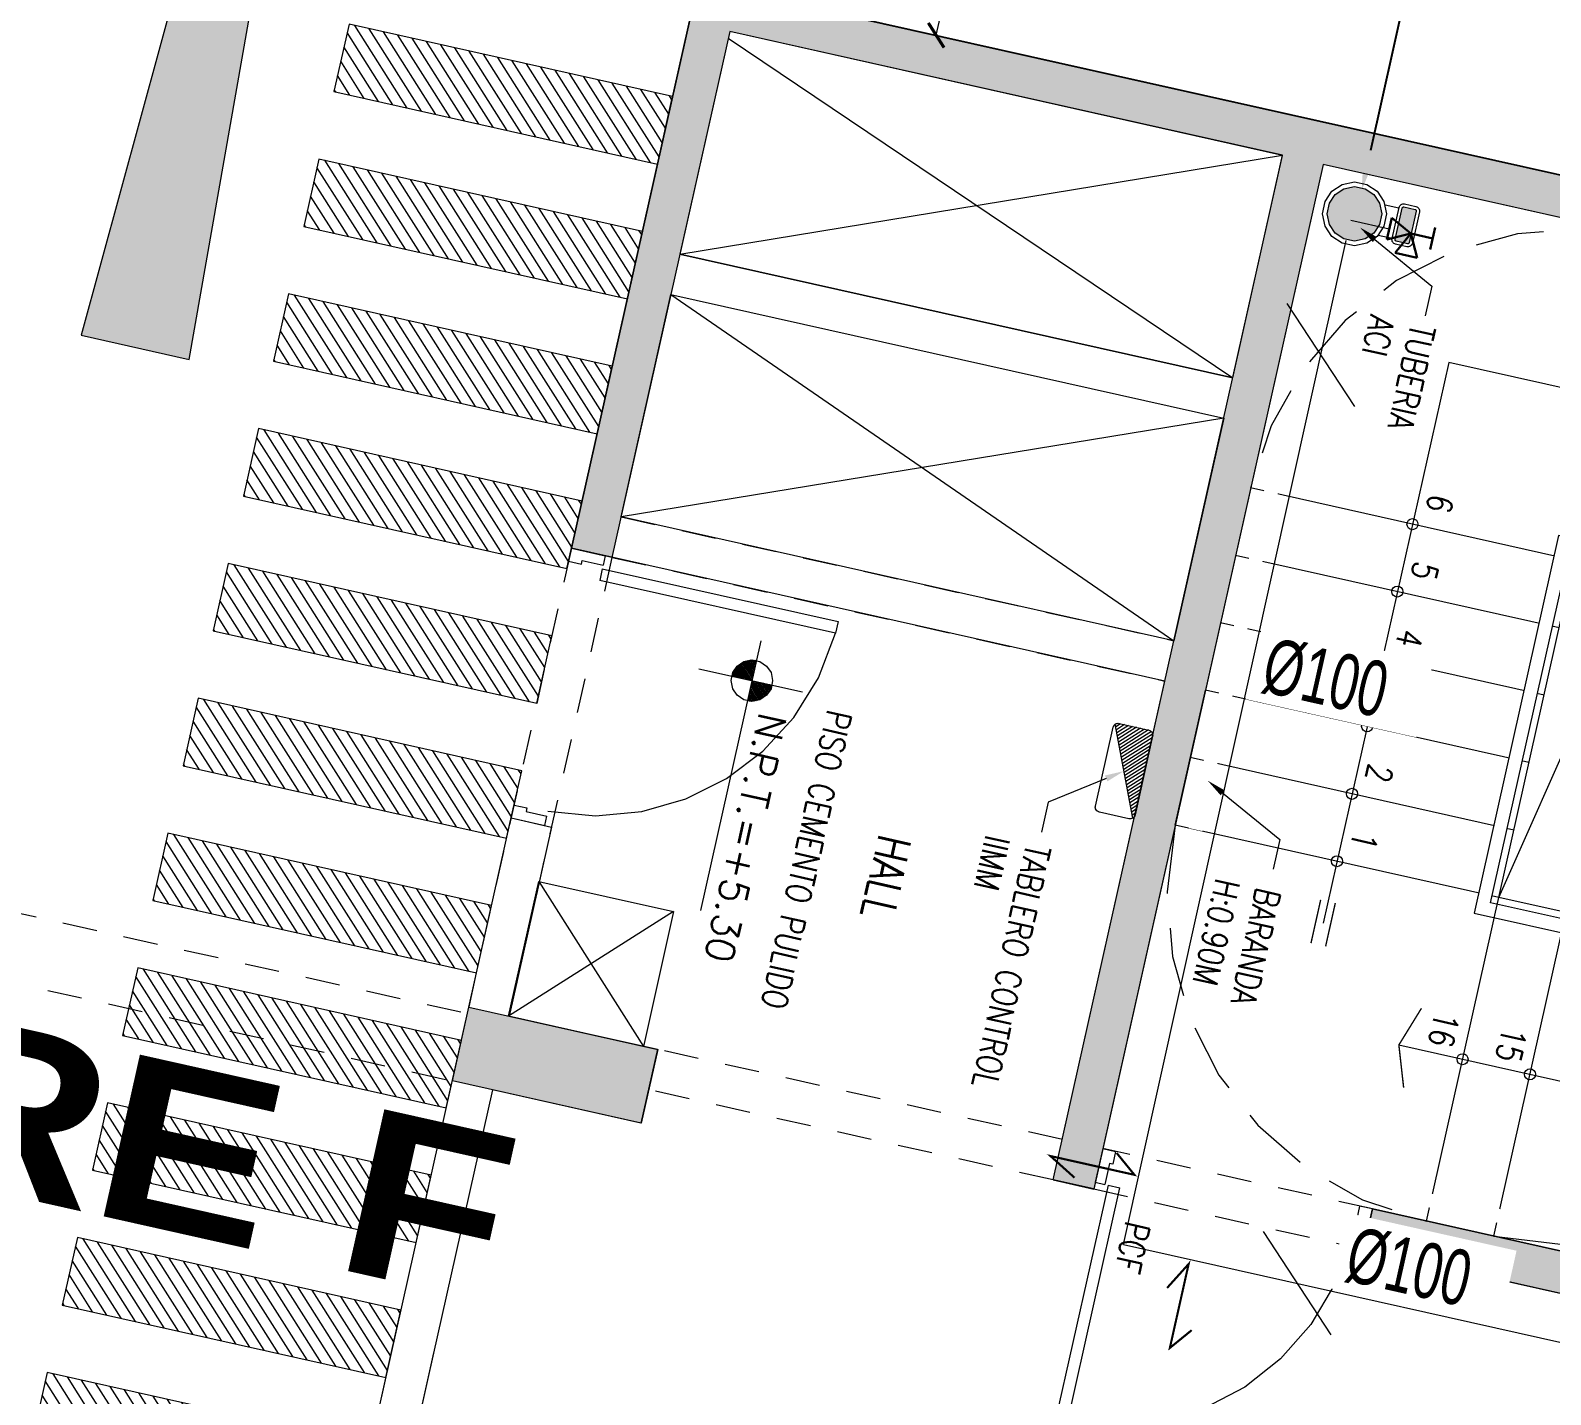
# Model space of a CAD drawing. Header units: millimetres. Extents: x 2471 to 2909, y 1327 to 1568.
# Drawn here: x 2606.59 to 2612.09, y 1466.52 to 1471.45 of the extents above; entities that cross this region are included whole.
import ezdxf
from ezdxf import colors
from ezdxf.entities.mleader import LeaderData, LeaderLine
from ezdxf.enums import TextEntityAlignment as Align
from ezdxf.math import Vec2, Vec3
from ezdxf.xclip import XClip

# ---------------------------------------------------------------- set-up
doc = ezdxf.new("R2010")
doc.units = ezdxf.units.MM
doc.header["$XCLIPFRAME"] = 2
doc.set_wipeout_variables(frame=1)
for name, pattern in [('ACAD_ISO07W100', [3, 0, -3]), ('HIDDEN', [0.375, 0.25, -0.125]), ('HIDDEN2', [0.1875, 0.125, -0.0625]), ('PHANTOM', [2.5, 1.25, -0.25, 0.25, -0.25, 0.25, -0.25])]:
    doc.linetypes.add(name, pattern=pattern)
doc.layers.get('0').update_dxf_attribs({"color": 251, "lineweight": 9})
doc.layers.get('DEFPOINTS').update_dxf_attribs({"color": 251, "lineweight": 9})
for name, color, linetype, lineweight in [('000 SOS 911 - ACCESORIOS ACI', 3, 'Continuous', 9), ('000 SOS 911 ACCESORIOS', 3, 'Continuous', 9), ('000 SOS 911 SOPORTES ACI', 3, 'Continuous', 25), ('000 SOS 911 TEXTOS ACI', 7, 'Continuous', 9), ('000 SOS 911 TUBERIA ACI', 3, 'Continuous', 9), ('A-BARANDAS', 251, 'Continuous', 13), ('A-COTAS INT', 251, 'Continuous', 13), ('A-EJES', 251, 'PHANTOM', 13), ('A-EST PLACAS', 251, 'Continuous', 13), ('A-ESTRUCTURA-HATCH', 251, 'Continuous', 13), ('A-ESTRUCTURA-VIGAS', 251, 'HIDDEN2', 13), ('A-LINEAS', 251, 'Continuous', 13), ('A-MOBILIARIO', 251, 'Continuous', 13), ('A-MURO BAJO', 251, 'Continuous', 13), ('A-MUROS', 251, 'Continuous', 13), ('A-NIVELES-NPT', 251, 'Continuous', 13), ('A-PROYECCIONES', 251, 'HIDDEN', 13), ('A-PUERTAS', 251, 'Continuous', 13), ('A-TEXTO-ACABADO PISO', 251, 'Continuous', 13), ('A_30_DispositivosElect', 251, 'Continuous', 13), ('A_30_TableroElect', 251, 'Continuous', 13), ('A_50_TextoAmbiente', 251, 'Continuous', 13), ('A_50_TextoIndicaciones', 251, 'Continuous', 13), ('A_50_TextoSubtitulos', 251, 'Continuous', 13), ('CIRCULACION PEATONAL', 251, 'Continuous', 13), ('Cotas', 251, 'Continuous', 13)]:
    doc.layers.add(name, color=color, linetype=linetype, lineweight=lineweight)
doc.styles.add('PIPE', font='ARIALN.TTF', dxfattribs={"width": 0.8})
doc.styles.add('R140-200', font='ariblk.ttf', dxfattribs={"height": 0.5})
doc.styles.add('R80', font='romans.shx', dxfattribs={"width": 0.8, "oblique": 15, "height": 0.1})
doc.styles.add('ROMANS', font='romans.shx', dxfattribs={"width": 0.8})
doc.styles.add('TXT_COTAS', font='romans.shx', dxfattribs={"width": 0.8})
doc.dimstyles.new('COTA-75-I', dxfattribs={"dimtxt": 0.11, "dimasz": 0.075, "dimexe": 0.05, "dimexo": 0.15, "dimgap": 0.03, "dimtad": 1, "dimzin": 4, "dimdsep": 46, "dimtxsty": 'ROMANS', "dimblk": 'ARCHTICK', "dimcen": 0.09, "dimclrd": 7, "dimclre": 7, "dimclrt": 2, "dimadec": 0, "dimazin": 0, "dimtfac": 1.2, "dimtix": 1, "dimtmove": 2, "dimatfit": 3, "dimfxl": 0.05, "dimtolj": 1, "dimtzin": 4, "dimarcsym": 0})

# ---------------------------------------------------------------- blocks, each defined once
blk = doc.blocks.new('015')
at = {"layer": '000 SOS 911 - ACCESORIOS ACI', "lineweight": 30}
for p, q in [((1808.4204, 1494.5253), (1808.5248, 1494.5253)), ((1808.3683, 1494.4732), (1808.4726, 1494.421)), ((1808.3683, 1494.4732), (1808.3683, 1494.3688)), ((1808.3683, 1494.3688), (1808.4726, 1494.421)), ((1808.4204, 1494.3167), (1808.4726, 1494.421)), ((1808.5248, 1494.3167), (1808.4726, 1494.421)), ((1808.4204, 1494.3167), (1808.5248, 1494.3167))]:
    blk.add_line(p, q, dxfattribs=at)
blk.add_lwpolyline([(1808.4726, 1494.5253), (1808.4726, 1494.421)], dxfattribs=at)
blk = doc.blocks.new('Soporte Longitudinal')
at = {"layer": '000 SOS 911 SOPORTES ACI', "const_width": 0.02}
blk.add_lwpolyline([(-0.14, -0.149), (-0.405, 0), (0.405, 0), (0.197, 0.164)], dxfattribs=at)
blk = doc.blocks.new('A$C64a6e5d1')
at = {"layer": 'A-EJES', "ltscale": 0.5}
blk.add_line((56.7096, 84.3746, 0), (16.4068, 93.396, 0), dxfattribs=at)
blk = doc.blocks.new('EST P2')
at = {"layer": 'A-ESTRUCTURA-HATCH'}
h = blk.add_hatch(dxfattribs=at)
h.set_pattern_fill('ANSI31', color=256, scale=0.02)
h.set_pattern_definition([(45, (-226392.07709, -8188163.05961), (-0.04490128060535, 0.04490128060535), [])])
h.paths.add_polyline_path([(-3.61, 5.05), (-3.61, 4.85), (-44.785, 4.85), (-44.785, -0.15), (-46.99, -0.15), (-46.99, -11.15), (-3.61, -11.1501), (-3.61, -11.4001), (-47.24, -11.4), (-47.24, 0.15), (-45.035, 0.15), (-45.035, 5.0497)])
h.paths.add_polyline_path([(5.8757, 4.85), (5.8757, 5.05), (35.53, 5.05), (35.53, 4.85)])
h.paths.add_polyline_path([(35.58, -11.1501), (71.88, -11.1501), (71.88, -11.4001), (35.58, -11.4)])
h.paths.add_polyline_path([(-3.56, -11.15), (35.53, -11.15), (35.53, -11.4001), (-3.56, -11.4001)])
edge = h.paths.add_edge_path()
edge.add_arc((63.3007, -0.15), 9.7, 360, 540)
edge.add_line((53.6007, -0.15), (53.8007, -0.15))
edge.add_arc((63.3007, -0.15), 9.5, 0, 180, ccw=False)
edge.add_line((72.8007, -0.15), (73.0007, -0.15))
h.paths.add_polyline_path([(47.915, 5.05), (35.58, 5.05), (35.58, 4.85), (47.915, 4.85)])
edge = h.paths.add_edge_path()
edge.add_arc((63.3007, -0.15), 3.3, 0.0011, 49.9945)
edge.add_line((65.4221, 2.3777), (65.4222, -0.15))
edge.add_line((65.4222, -0.15), (65.2722, -0.15))
edge.add_line((65.2722, -0.15), (65.2721, 2.4964))
edge.add_arc((63.3007, -0.15), 3.3, 53.3155, 179.9999)
edge.add_line((60.0007, -0.15), (59.8007, -0.15))
edge.add_arc((63.3007, -0.15), 3.5, 0.001, 179.9999, ccw=False)
edge.add_line((66.8007, -0.1499), (66.6007, -0.1499))
edge.add_line((66.6007, -0.1499), (66.6007, -0.1499))
h.paths.add_polyline_path([(51.865, 4.85), (53.3757, 4.85), (53.3757, 5.05), (51.865, 5.05)])
h = blk.add_hatch(color=256, dxfattribs=at)
h.dxf.hatch_style = 1
h.paths.add_polyline_path([(1.925, -0.1506), (-0.175, -0.1506), (-0.175, 4.85), (-3.56, 4.85), (-3.56, 5.05), (3.7748, 5.05), (3.7748, 3.1999), (3.6248, 3.1999), (3.6248, 4.85), (-0.0249, 4.85), (-0.0249, 2.2), (3.7748, 2.2), (3.7748, 2.0501), (-0.0249, 2.05), (-0.0249, 0), (1.925, -0.0004)])
h.paths.add_polyline_path([(51.865, 5.05), (47.915, 5.05), (47.915, -0.15), (50.25, -0.15), (50.25, 0), (48.065, 0), (48.065, 2.05), (50.015, 2.05), (50.015, 2.2), (48.065, 2.2), (48.065, 4.85), (51.715, 4.85), (51.715, 1.9), (51.865, 1.9)])
h.paths.add_polyline_path([(71.63, -6.15), (71.88, -6.15), (71.88, -6.85), (71.63, -6.85)])
h.paths.add_polyline_path([(64.42, -6.15), (64.67, -6.15), (64.67, -6.85), (64.42, -6.85)])
h.paths.add_polyline_path([(57.21, -6.15), (57.46, -6.15), (57.46, -6.85), (57.21, -6.85)])
h.paths.add_polyline_path([(50, -6.15), (50.25, -6.15), (50.25, -6.85), (50, -6.85)])
h.paths.add_polyline_path([(42.79, -6.15), (43.04, -6.15), (43.04, -6.85), (42.79, -6.85)])
h.paths.add_polyline_path([(42.79, 0.55), (43.04, 0.55), (43.04, -0.15), (42.79, -0.15)])
h.paths.add_polyline_path([(35.58, -6.15), (35.83, -6.15), (35.83, -6.85), (35.58, -6.85)])
h.paths.add_polyline_path([(35.58, 0.55), (35.83, 0.55), (35.83, -0.15), (35.58, -0.15)])
h.paths.add_polyline_path([(35.28, -6.15), (35.53, -6.15), (35.53, -6.85), (35.28, -6.85)])
h.paths.add_polyline_path([(35.28, 0.55), (35.53, 0.55), (35.53, -0.15), (35.28, -0.15)])
h.paths.add_polyline_path([(30.28, -6.15), (30.53, -6.15), (30.53, -6.85), (30.28, -6.85)])
h.paths.add_polyline_path([(30.28, 0.55), (30.53, 0.55), (30.53, -0.15), (30.28, -0.15)])
h.paths.add_polyline_path([(23.07, -6.15), (23.32, -6.15), (23.32, -6.85), (23.07, -6.85)])
h.paths.add_polyline_path([(23.07, 0.55), (23.32, 0.55), (23.32, -0.15), (23.07, -0.15)])
h.paths.add_polyline_path([(18.07, -6.15), (18.32, -6.15), (18.32, -6.85), (18.07, -6.85)])
h.paths.add_polyline_path([(18.07, 0.55), (18.32, 0.55), (18.32, -0.15), (18.07, -0.15)])
h.paths.add_polyline_path([(10.86, -6.15), (11.11, -6.15), (11.11, -6.85), (10.86, -6.85)])
h.paths.add_polyline_path([(10.86, 0.55), (11.11, 0.55), (11.11, -0.15), (10.86, -0.15)])
h.paths.add_polyline_path([(3.65, -6.15), (3.9, -6.15), (3.9, -6.85), (3.65, -6.85)])
h.paths.add_polyline_path([(3.6264, 0.55), (3.9, 0.55), (3.9, -0.15), (3.6264, -0.15)])
h.paths.add_polyline_path([(-3.56, -6.15), (-3.31, -6.15), (-3.31, -6.85), (-3.56, -6.85)])
h.paths.add_polyline_path([(-3.56, 0.55), (-3.31, 0.55), (-3.31, -0.15), (-3.56, -0.15)])
h.paths.add_polyline_path([(-3.86, -6.15), (-3.61, -6.15), (-3.61, -6.85), (-3.86, -6.85)])
h.paths.add_polyline_path([(-3.86, 0.55), (-3.61, 0.55), (-3.61, -0.15), (-3.86, -0.15)])
h.paths.add_polyline_path([(-11.07, -6.15), (-10.82, -6.15), (-10.82, -6.85), (-11.07, -6.85)])
h.paths.add_polyline_path([(-11.07, 0.55), (-10.82, 0.55), (-10.82, -0.15), (-11.07, -0.15)])
h.paths.add_polyline_path([(-18.28, -6.15), (-18.03, -6.15), (-18.03, -6.85), (-18.28, -6.85)])
h.paths.add_polyline_path([(-18.28, 0.55), (-18.03, 0.55), (-18.03, -0.15), (-18.28, -0.15)])
h.paths.add_polyline_path([(-25.49, -6.15), (-25.24, -6.15), (-25.24, -6.85), (-25.49, -6.85)])
h.paths.add_polyline_path([(-25.49, 0.55), (-25.24, 0.55), (-25.24, -0.15), (-25.49, -0.15)])
h.paths.add_polyline_path([(-32.7, -6.15), (-32.45, -6.15), (-32.45, -6.85), (-32.7, -6.85)])
h.paths.add_polyline_path([(-32.7, 0.55), (-32.45, 0.55), (-32.45, -0.15), (-32.7, -0.15)])
h.paths.add_polyline_path([(-39.91, -6.15), (-39.66, -6.15), (-39.66, -6.85), (-39.91, -6.85)])
h.paths.add_polyline_path([(-39.91, 0.55), (-39.66, 0.55), (-39.66, -0.15), (-39.91, -0.15)])
at = {"layer": 'A-EST PLACAS'}
for points in [[(1.925, -0.1506), (-0.175, -0.1506), (-0.175, 4.85), (-3.56, 4.85), (-3.56, 5.05), (3.7748, 5.05), (3.7748, 3.1999), (3.6248, 3.1999), (3.6248, 4.85), (-0.0249, 4.85), (-0.0249, 2.2), (3.7748, 2.2), (3.7748, 2.0501), (-0.0249, 2.05), (-0.0249, 0), (1.925, -0.0004)], [(3.6264, 0.55), (3.9, 0.55), (3.9, -0.15), (3.6264, -0.15)]]:
    blk.add_lwpolyline(points, close=True, dxfattribs=at)
at = {"layer": 'A-ESTRUCTURA-VIGAS'}
for points in [[(3.6248, 3.1999), (3.6248, 2.2)], [(3.7748, 2.2), (3.7748, 3.1999)], [(1.775, 0), (1.7751, 2.0499)], [(1.925, 0), (1.9251, 2.0499)], [(3.6248, 2.0501), (3.6264, 0.55)], [(3.7748, 2.0501), (3.7764, 0.55)], [(1.9251, -0.0006), (3.6515, -0.001)], [(1.925, -0.1506), (3.6514, -0.151)], [(3.65, -6.15), (3.65, -0.15)], [(3.9, -6.15), (3.9, -0.15)]]:
    blk.add_lwpolyline(points, dxfattribs=at)
blk = doc.blocks.new('A$C5E423DB2')
at = {"layer": 'A-PUERTAS'}
for p, q in [((0.0381, 0.1), (0.0381, 0.8)), ((0.0381, 0.8), (0.0731, 0.8)), ((0.0731, 0.8), (0.0731, 0.1)), ((0.0381, 0.1), (0.0731, 0.1))]:
    blk.add_line(p, q, dxfattribs=at)
at = {"layer": 'A-PUERTAS', "linetype": 'Continuous'}
for p, q in [((0, 0), (0, 0.1)), ((0, 0.1), (0.0281, 0.1)), ((0.0281, 0.0381), (0.0281, 0.1)), ((0.8, 0.1), (0.7719, 0.1)), ((0.7719, 0.0381), (0.7719, 0.1)), ((0.8, 0), (0.8, 0.1)), ((0, 0), (0.0381, 0)), ((0.0381, 0.0381), (0.0281, 0.0381)), ((0.0381, 0), (0.0381, 0.0381)), ((0.7619, 0), (0.7619, 0.0381)), ((0.7619, 0.0381), (0.7719, 0.0381)), ((0.8, 0), (0.7619, 0))]:
    blk.add_line(p, q, dxfattribs=at)
at = {"layer": 'A-PUERTAS', "color": 7, "linetype": 'Continuous'}
blk.add_arc((0.0366, 0.0793), 0.7216, 1.6403, 87.0968, dxfattribs=at)
blk = doc.blocks.new('*U264')
at = {"layer": 'CIRCULACION PEATONAL'}
h = blk.add_hatch(dxfattribs=at)
h.set_pattern_fill('ANSI31', color=256, scale=0.3)
h.set_pattern_definition([(45, (55.750368, 0), (-0.0265165, 0.0265165), [])])
h.paths.add_polyline_path([(56.0474, 0.2275), (55.7974, 0.2275), (55.7974, -0.9725), (56.0474, -0.9725)])
h = blk.add_hatch(dxfattribs=at)
h.set_pattern_fill('ANSI31', color=256, scale=0.3)
h.set_pattern_definition([(45, (56.250368, 0), (-0.0265165, 0.0265165), [])])
h.paths.add_polyline_path([(56.5474, 0.2275), (56.2974, 0.2275), (56.2974, -0.9725), (56.5474, -0.9725)])
h = blk.add_hatch(dxfattribs=at)
h.set_pattern_fill('ANSI31', color=256, scale=0.3)
h.set_pattern_definition([(45, (56.750368, 0), (-0.0265165, 0.0265165), [])])
h.paths.add_polyline_path([(57.0474, 0.2275), (56.7974, 0.2275), (56.7974, -0.9725), (57.0474, -0.9725)])
h = blk.add_hatch(dxfattribs=at)
h.set_pattern_fill('ANSI31', color=256, scale=0.3)
h.set_pattern_definition([(45, (57.250368, 0), (-0.0265165, 0.0265165), [])])
h.paths.add_polyline_path([(57.5474, 0.2275), (57.2974, 0.2275), (57.2974, -0.9725), (57.5474, -0.9725)])
h = blk.add_hatch(dxfattribs=at)
h.set_pattern_fill('ANSI31', color=256, scale=0.3)
h.set_pattern_definition([(45, (57.750368, 0), (-0.0265165, 0.0265165), [])])
h.paths.add_polyline_path([(58.0474, 0.2275), (57.7974, 0.2275), (57.7974, -0.9725), (58.0474, -0.9725)])
h = blk.add_hatch(dxfattribs=at)
h.set_pattern_fill('ANSI31', color=256, scale=0.3)
h.set_pattern_definition([(45, (58.250368, 0), (-0.0265165, 0.0265165), [])])
h.paths.add_polyline_path([(58.5474, 0.2275), (58.2974, 0.2275), (58.2974, -0.9725), (58.5474, -0.9725)])
h = blk.add_hatch(dxfattribs=at)
h.set_pattern_fill('ANSI31', color=256, scale=0.3)
h.set_pattern_definition([(45, (58.750368, 0), (-0.0265165, 0.0265165), [])])
h.paths.add_polyline_path([(59.0474, 0.2275), (58.7974, 0.2275), (58.7974, -0.9725), (59.0474, -0.9725)])
h = blk.add_hatch(dxfattribs=at)
h.set_pattern_fill('ANSI31', color=256, scale=0.3)
h.set_pattern_definition([(45, (59.250368, 0), (-0.0265165, 0.0265165), [])])
h.paths.add_polyline_path([(59.5474, 0.2275), (59.2974, 0.2275), (59.2974, -0.9725), (59.5474, -0.9725)])
h = blk.add_hatch(dxfattribs=at)
h.set_pattern_fill('ANSI31', color=256, scale=0.3)
h.set_pattern_definition([(45, (59.750368, 0), (-0.0265165, 0.0265165), [])])
h.paths.add_polyline_path([(60.0474, 0.2275), (59.7974, 0.2275), (59.7974, -0.9725), (60.0474, -0.9725)])
h = blk.add_hatch(dxfattribs=at)
h.set_pattern_fill('ANSI31', color=256, scale=0.3)
h.set_pattern_definition([(45, (60.250368, 0), (-0.0265165, 0.0265165), [])])
h.paths.add_polyline_path([(60.5474, 0.2275), (60.2974, 0.2275), (60.2974, -0.9725), (60.5474, -0.9725)])
h = blk.add_hatch(dxfattribs=at)
h.set_pattern_fill('ANSI31', color=256, scale=0.3)
h.set_pattern_definition([(45, (60.750368, 0), (-0.0265165, 0.0265165), [])])
h.paths.add_polyline_path([(61.0474, 0.2275), (60.7974, 0.2275), (60.7974, -0.9725), (61.0474, -0.9725)])
for points in [[(55.7974, -0.9725), (56.0474, -0.9725), (56.0474, 0.2275), (55.7974, 0.2275)], [(56.2974, -0.9725), (56.5474, -0.9725), (56.5474, 0.2275), (56.2974, 0.2275)], [(56.7974, -0.9725), (57.0474, -0.9725), (57.0474, 0.2275), (56.7974, 0.2275)], [(57.2974, -0.9725), (57.5474, -0.9725), (57.5474, 0.2275), (57.2974, 0.2275)], [(57.7974, -0.9725), (58.0474, -0.9725), (58.0474, 0.2275), (57.7974, 0.2275)], [(58.2974, -0.9725), (58.5474, -0.9725), (58.5474, 0.2275), (58.2974, 0.2275)], [(58.7974, -0.9725), (59.0474, -0.9725), (59.0474, 0.2275), (58.7974, 0.2275)], [(59.2974, -0.9725), (59.5474, -0.9725), (59.5474, 0.2275), (59.2974, 0.2275)], [(59.7974, -0.9725), (60.0474, -0.9725), (60.0474, 0.2275), (59.7974, 0.2275)], [(60.2974, -0.9725), (60.5474, -0.9725), (60.5474, 0.2275), (60.2974, 0.2275)], [(60.7974, -0.9725), (61.0474, -0.9725), (61.0474, 0.2275), (60.7974, 0.2275)]]:
    blk.add_lwpolyline(points, close=True, dxfattribs=at)
blk = doc.blocks.new('*U309')
at = {"ltscale": 0.5}
blk.add_lwpolyline([(0, 0), (3.385, 0), (3.385, 5), (0, 5)], close=True, dxfattribs=at)
blk = doc.blocks.new('*U832')
at = {"true_color": 0xfa0000}
for points in [[(587.1393, -118.8736, 1), (587.1393, -119.1537, 1)], [(587.057, -119.2462, 0.414214), (587.049, -119.2542), (587.049, -119.313, 0.414214), (587.057, -119.321), (587.2215, -119.321, 0.414214), (587.2295, -119.313), (587.2295, -119.2542, 0.414214), (587.2215, -119.2462)]]:
    blk.add_hatch(color=1, dxfattribs=at).paths.add_polyline_path(points)
for p, q in [((587.0593, -119.1569), (587.0593, -119.2302)), ((587.2193, -119.1569), (587.2193, -119.2302))]:
    blk.add_line(p, q)
for points in [[(587.2455, -119.2542), (587.2455, -119.313, -0.414214), (587.2215, -119.337), (587.057, -119.337, -0.414214), (587.033, -119.313), (587.033, -119.2542, -0.414214), (587.057, -119.2302), (587.2215, -119.2302, -0.414214)], [(587.2295, -119.2542), (587.2295, -119.313, -0.414214), (587.2215, -119.321), (587.057, -119.321, -0.414214), (587.049, -119.313), (587.049, -119.2542, -0.414214), (587.057, -119.2462), (587.2215, -119.2462, -0.414214)]]:
    blk.add_lwpolyline(points, format="xyb", close=True)
for radius in [0.1641, 0.1401]:
    blk.add_circle((587.1393, -119.0136), radius)
blk = doc.blocks.new('ESC.1')
at = {"layer": 'A-LINEAS'}
blk.add_line((0.6, 0.725, 0), (-1.4795, 0.725, 0), dxfattribs=at)
at = {"layer": 'A-LINEAS', "linetype": 'Continuous'}
for p, q in [((-1.25, 0.125), (0, -0.125)), ((-1.25, -0.125), (0, 0.125))]:
    blk.add_line(p, q, dxfattribs=at)
at = {"layer": 'A-LINEAS', "color": 4, "const_width": 0.005}
for points in [[(-1.3992, 0.7521), (-1.5599, 0.7521)], [(-1.3992, 0.6979), (-1.5599, 0.6979)], [(-1.7026, 0.3105), (-1.85, 0.3613), (-1.9974, 0.3105)], [(-0.2605, -0.5776), (-0.3113, -0.725), (-0.2605, -0.8724)]]:
    blk.add_lwpolyline(points, dxfattribs=at)
at = {"layer": 'A-LINEAS'}
blk.add_lwpolyline([(-0.3113, -0.725), (0.6, -0.725), (0.6, 0.725)], dxfattribs=at)
at = {"layer": 'A-LINEAS', "linetype": 'Continuous'}
blk.add_lwpolyline([(-1.85, 0.3613), (-1.85, -0.725), (-0.5722, -0.725)], dxfattribs=at)
for centre in [(-1.25, 0.725), (-1, 0.725), (-0.75, 0.725), (-0.5, 0.725), (-0.25, 0.725), (0, 0.725), (-1.85, 0.1251), (0.6, 0.125), (-1.85, -0.1249), (0.6, -0.125), (-1.25, -0.725), (-1, -0.725), (-0.75, -0.725), (0, -0.725)]:
    blk.add_circle(centre, 0.02, dxfattribs=at)
at = {"layer": 'A-MURO BAJO'}
for p, q in [((-1.25, 0.125), (-1.25, 1.325)), ((-1.25, 1.325), (-0.75, 1.325)), ((-1, 0.125), (-1, 1.325)), ((-0.75, 0.125), (-0.75, 1.325)), ((-0.5, 0.125), (-0.5, 1.325)), ((-0.25, 0.125), (-0.25, 1.325)), ((0, 0.125), (0, 1.325)), ((-1.25, 0.125), (0, 0.125)), ((-1.25, -0.125), (-1.25, 0.125)), ((-0.25, 0.125), (1.2, 0.125)), ((0, -0.125), (0, 0.125)), ((-2.45, -0.125), (-1.25, -0.125)), ((-1.25, -0.125), (0, -0.125)), ((-1.25, -1.325), (-1.25, -0.125)), ((-1, -1.325), (-1, -0.125)), ((-0.75, -1.325), (-0.75, -0.125)), ((-0.5, -1.325), (-0.5, -0.125)), ((-0.25, -1.325), (-0.25, -0.125)), ((0, -0.125), (1.2, -0.125)), ((0, -1.325), (0, -0.125))]:
    blk.add_line(p, q, dxfattribs=at)
blk.add_wipeout([(-1.275, -0.15), (-1.325, -0.2), (0.075, -0.2), (0.075, 0.2), (-1.325, 0.2), (-1.325, -0.2), (-1.275, -0.15), (-1.275, 0.15), (0.025, 0.15), (0.025, -0.15)]).translate(0, 0, 0).dxf.layer = 'A-BARANDAS'
at = {"layer": 'A-BARANDAS', "elevation": 0}
for points in [[(-1.325, 0.2), (-1.325, -0.2), (0.075, -0.2), (0.075, 0.2)], [(0.025, -0.15), (-1.275, -0.15), (-1.275, 0.15), (0.025, 0.15)]]:
    blk.add_lwpolyline(points, close=True, dxfattribs=at)
at = {"layer": 'A-LINEAS', "linetype": 'Continuous'}
for points in [[(-0.75, -0.125), (-0.5192, -0.6788), (-0.6384, -0.7827), (-0.3615, -0.6673), (-0.4808, -0.7712), (-0.25, -1.325)], [(-0.7, -0.125), (-0.4692, -0.6788), (-0.5884, -0.7827), (-0.3115, -0.6673), (-0.4308, -0.7712), (-0.2, -1.325)]]:
    blk.add_lwpolyline(points, dxfattribs=at)
at = {"layer": 'A-MURO BAJO'}
blk.add_line((-2.45, 0.125), (-1.25, 0.125), dxfattribs=at)
blk.add_wipeout([(-2.4, 0.2), (-2.35, 0.2), (-2.35, -1.225), (1.1, -1.225), (1.1, 0.7221), (0.5971, 1.225), (-1.25, 1.225), (-1.25, 1.275), (0.6178, 1.275), (1.15, 0.7428), (1.15, -1.275), (-2.4, -1.275)]).translate(0, 0, 0).dxf.layer = 'A-BARANDAS'
at = {"layer": 'A-PROYECCIONES'}
for centre, start, end in [((-1.25, 0.125), 90, 180), ((0, 0.125), 0, 90), ((-1.25, -0.125), 180, 270), ((0, -0.125), 270, 0)]:
    blk.add_arc(centre, 1.2, start, end, dxfattribs=at)
at = {"xscale": 0.7035271998764585, "yscale": 0.7035271998764585, "zscale": 0.7035271998764585, "rotation": 1.373106675304309e-06}
blk.add_blockref('*U832', (-412.0184, 84.9043), dxfattribs=at)
blk = doc.blocks.new('PO_GUARDIA CIVIL ESQ FAISANES_PLANTAS_Sotanos_REVA_2022.01.24 - copia$0$XREF_SOTANOS - ETAPA 1-2020.06.26$0$frr')
at = {"transparency": 33554687}
blk.add_hatch(color=8, dxfattribs=at).paths.add_polyline_path([(0.0018, -0.0107), (-0.0018, -0.0107), (-0.3, -1.8), (-0.075, -1.8), (-0.2, -4.5), (0.2, -4.5), (0.075, -1.8), (0.3, -1.8)])
at = {"color": 7}
blk.add_lwpolyline([(-0.2, -4.5), (0.2, -4.5), (0.075, -1.8), (0.3, -1.8), (0, 0), (-0.3, -1.8), (-0.075, -1.8)], close=True, dxfattribs=at)
blk = doc.blocks.new('*U856')
at = {"linetype": 'Continuous'}
h = blk.add_hatch(dxfattribs=at)
h.set_pattern_fill('ANSI31', color=256, scale=0.1, style=0)
h.set_pattern_definition([(45, (0, 0), (-0.0088388, 0.0088388), [])])
h.paths.add_polyline_path([(0.1975, 0.0657, 0.414214), (0.1752, 0.088), (-0.1751, 0.0881, 0.198912), (-0.1909, 0.0816), (0.1909, -0.0816, 0.198912), (0.1975, -0.0658)])
blk.add_line((-0.1909, 0.0816), (0.1909, -0.0816), dxfattribs=at)
blk.add_lwpolyline([(-0.1975, 0.0658), (-0.1975, -0.0657, 0.414214), (-0.1752, -0.088), (0.1751, -0.0881, 0.414214), (0.1975, -0.0658), (0.1975, 0.0657, 0.414214), (0.1752, 0.088), (-0.1751, 0.0881, 0.414214)], format="xyb", close=True, dxfattribs=at)
blk = doc.blocks.new('_ArchTick')
at = {"color": 0, "linetype": 'ByBlock', "const_width": 0.15}
blk.add_lwpolyline([(-0.5, -0.5), (0.5, 0.5)], dxfattribs=at)
blk = doc.blocks.new('*D466')
at = {"layer": 'Cotas', "color": 7, "lineweight": -2, "transparency": 16777216}
for p, q in [((23.7758, 14.3317), (23.7758, 14.4135)), ((26.9108, 13.6315), (26.9108, 14.4135)), ((26.9108, 14.3635), (23.7758, 14.3635))]:
    blk.add_line(p, q, dxfattribs=at)
at = {"layer": 'DEFPOINTS', "color": 0, "transparency": 16777216}
for p in [(23.7758, 14.3635), (23.7758, 14.1817), (26.9108, 13.4815)]:
    blk.add_point(p, dxfattribs=at)
at = {"layer": 'Cotas', "color": 7, "lineweight": -2, "transparency": 16777216, "xscale": 0.075, "yscale": 0.075, "zscale": 0.075, "rotation": 180}
blk.add_blockref('_ArchTick', (23.7758, 14.3635), dxfattribs=at)
at = {"layer": 'Cotas', "color": 7, "lineweight": -2, "transparency": 16777216, "xscale": 0.075, "yscale": 0.075, "zscale": 0.075}
blk.add_blockref('_ArchTick', (26.9108, 14.3635), dxfattribs=at)
at = {"layer": 'Cotas', "color": 2, "transparency": 16777216, "insert": (25.3433, 14.4485), "char_height": 0.11, "attachment_point": 5, "style": 'ROMANS'}
blk.add_mtext('\\A1;3.13', dxfattribs=at)
blk = doc.blocks.new('SIM NIVEL PLANTA')
at = {"linetype": 'Continuous'}
h = blk.add_hatch(dxfattribs=at)
h.set_pattern_fill('_USER', color=256, scale=0.099996, angle=45, style=0, pattern_type=0)
h.set_pattern_definition([(45, (35396.10581, 26516.4892), (-0.0707080889, 0.0707080889), [])])
h.paths.add_polyline_path([(-17.03, 0), (-15.53, 0, 0.409209), (-17.03, 1.47)])
h.paths.add_polyline_path([(-18.53, 0, 0.419236), (-17.03, -1.53), (-17.03, 0)])
for p, q in [((-17.03, -3.97), (-17.03, 3.72)), ((0, 0), (-20, 0))]:
    blk.add_line(p, q)
blk.add_circle((-17.03, -0.03), 1.5, dxfattribs=at)
at = {"style": 'R80'}
blk.add_attdef('N.P.T.+0.00', text='', height=2.03, dxfattribs=at).set_placement((-7.77, 2.01), align=Align.MIDDLE_CENTER)
blk = doc.blocks.new('A$C4760cff2')
at = {"layer": 'A_50_TextoSubtitulos', "color": 1, "insert": (-13.8514, 3.3242), "char_height": 0.6, "attachment_point": 4, "rotation": 347.3817, "style": 'R140-200'}
blk.add_mtext_dynamic_manual_height_columns('EST. TORRE F', width=9.728838, gutter_width=0.8021, heights=[0], dxfattribs=at)
blk = doc.blocks.new('CAJA CDA  125')
at = {"layer": 'A_30_DispositivosElect'}
for p, q in [((0.25, 0.5), (-0.25, 0)), ((-0.25, 0.5), (0.25, 0))]:
    blk.add_line(p, q, dxfattribs=at)
blk.add_lwpolyline([(-0.25, 0.5), (0.25, 0.5), (0.25, 0), (-0.25, 0)], close=True, dxfattribs=at)
blk = doc.blocks.new('IE_pozo de luz-27.03.2025')
at = {"layer": 'A_30_TableroElect', "rotation": 347.3832255222029}
blk.add_blockref('CAJA CDA  125', (-59.3913, -38.4075), dxfattribs=at)
blk = doc.blocks.new('TEXTOSSS')
at = {"transparency": 33554483, "rotation": 90}
blk.add_blockref('PO_GUARDIA CIVIL ESQ FAISANES_PLANTAS_Sotanos_REVA_2022.01.24 - copia$0$XREF_SOTANOS - ETAPA 1-2020.06.26$0$frr', (-78.6719, -40.2), dxfattribs=at)
at = {"layer": 'A-NIVELES-NPT'}
ref = blk.add_blockref('SIM NIVEL PLANTA', (-72.6306, -37.7573), dxfattribs=dict(at, xscale=0.05000000000000002, yscale=0.05000000000000002, zscale=0.05000000000000002, rotation=359.9999999999999))
ref.add_attrib('N.P.T.+0.00', 'N.P.T.=+5.30', dxfattribs={"layer": '0', "height": 0.1015, "style": 'R80'}).set_placement((-72.9219, -37.6566), align=Align.MIDDLE_CENTER)
at = {"layer": 'A-TEXTO-ACABADO PISO', "insert": (-72.8927, -37.3799), "char_height": 0.09, "attachment_point": 2, "style": 'ROMANS'}
blk.add_mtext_dynamic_manual_height_columns('PISO CEMENTO PULIDO', width=1.586307, gutter_width=12.5, heights=[0], dxfattribs=at)
at = {"layer": 'A_50_TextoAmbiente', "insert": (-72.8933, -37.1287), "char_height": 0.12, "width": 2.556211, "attachment_point": 5, "style": 'ROMANS'}
blk.add_mtext('HALL ', dxfattribs=at)
at = {"layer": 'A_50_TextoIndicaciones', "style": 'ROMANS', "width": 0.8}
for s, p in [('15', (-72.734, -34.8348)), ('16', (-72.734, -35.0849)), ('6', (-74.6196, -35.5147)), ('5', (-74.3696, -35.5147)), ('4', (-74.1196, -35.5147)), ('3', (-73.8696, -35.5147)), ('2', (-73.6196, -35.5147)), ('1', (-73.3696, -35.5147))]:
    blk.add_text(s, height=0.09, dxfattribs=at).set_placement(p, align=Align.RIGHT)
blk.add_text('PCF', height=0.09, dxfattribs=at).set_placement((-71.8731, -36.0121))
at = {"layer": 'A_50_TextoIndicaciones'}
ml = blk.add_multileader_mtext('Standard', dxfattribs=at)
ml.set_content('\\pxsm1,ql,t16;TUBERIA ACI', color=256, style='TXT_COTAS')
ml.set_leader_properties(color=7)
ml.build(insert=Vec2(0, 0))
ml.multileader.update_dxf_attribs({"dogleg_length": 0.1105, "arrow_head_size": 0.07})
ctx = ml.context
ctx.base_point, ctx.char_height, ctx.arrow_head_size, ctx.landing_gap_size, ctx.plane_origin = Vec3(-75.3023, -35.6692), 0.09, 0.07, 0.05, Vec3(-75.566, -36.1094)
ctx.text_align_type = 2
notes = []
notes.append((ctx, [(0, (1, 1, 0), (-75.4128, -35.6692), (1, 0), 0.1105, [(0, [(-75.5636, -35.9703)], 0, [])])]))
ctx.mtext.insert, ctx.mtext.width, ctx.mtext.defined_height, ctx.mtext.alignment, ctx.mtext.flow_direction = Vec3(-74.8306, -35.6242), 0.4362, 0.4369, 3, 5
ml = blk.add_multileader_mtext('Standard', dxfattribs=at)
ml.set_content('\\pxsm1,ql;BARANDA \\P\\pt16;H:0.90M', color=256, style='TXT_COTAS')
ml.set_leader_properties(color=7)
ml.build(insert=Vec2(0, 0))
ml.multileader.update_dxf_attribs({"dogleg_length": 0.1105, "arrow_head_size": 0.07})
ctx = ml.context
ctx.base_point, ctx.char_height, ctx.arrow_head_size, ctx.landing_gap_size, ctx.plane_origin = Vec3(-73.2282, -35.7695), 0.09, 0.07, 0.05, Vec3(-73.4919, -36.2097)
ctx.text_align_type = 2
notes.append((ctx, [(0, (1, 1, 0), (-73.3387, -35.7695), (1, 0), 0.1105, [(0, [(-73.4894, -36.0706)], 0, [])])]))
ctx.mtext.insert, ctx.mtext.width, ctx.mtext.defined_height, ctx.mtext.alignment, ctx.mtext.flow_direction = Vec3(-72.7187, -35.7245), 0.4362, 0.4369, 3, 5
ml = blk.add_multileader_mtext('Standard', dxfattribs=at)
ml.set_content('TABLERO CONTROL IIMM ', color=256, style='TXT_COTAS')
ml.set_leader_properties(color=7)
ml.build(insert=Vec2(0, 0))
ml.multileader.update_dxf_attribs({"dogleg_length": 0.1105, "arrow_head_size": 0.07})
ctx = ml.context
ctx.base_point, ctx.char_height, ctx.arrow_head_size, ctx.landing_gap_size, ctx.plane_origin = Vec3(-73.1763, -36.6167), 0.09, 0.07, 0.05, Vec3(-73.4756, -36.3752)
notes.append((ctx, [(0, (1, 1, 0), (-73.2868, -36.6167), (1, 0), 0.1105, [(0, [(-73.4569, -36.3733)], 0, [])])]))
ctx.mtext.insert, ctx.mtext.width, ctx.mtext.flow_direction = Vec3(-73.1263, -36.5717), 0.979095, 5
for ctx, leaders in notes:
    for number, flags, end, landing, length, lines in leaders:
        leader = LeaderData()
        leader.index, (leader.has_last_leader_line, leader.has_dogleg_vector, leader.attachment_direction) = number, flags
        leader.last_leader_point, leader.dogleg_vector, leader.dogleg_length = Vec3(end), Vec3(landing), length
        for number, points, colour, breaks in lines:
            line = LeaderLine()
            line.index, line.vertices, line.color, line.breaks = number, Vec3.list(points), colors.encode_raw_color(colour), breaks
            leader.lines.append(line)
        ctx.leaders.append(leader)
blk = doc.blocks.new('A$C47ad906b')
at = {"color": 240, "true_color": 0xed1f24}
blk.add_wipeout([(-17.9532, 13.7815), (-20.1582, 13.7815), (-20.1582, 2.2315), (98.9618, 2.2315), (98.9618, 7.2315), (99.7906, 7.2315), (100.0824, 13.4817), (99.9399, 15.1384), (99.3011, 17.2957), (98.434, 18.891), (96.5864, 20.9381), (95.1524, 21.9277), (93.5658, 22.6443), (92.3725, 22.9752), (90.3824, 23.1815), (88.3592, 22.9682), (87.1113, 22.6133), (85.5861, 21.9127), (83.9074, 20.704), (82.6862, 19.3856), (82.1939, 18.6815), (75.1468, 18.6815), (75.1468, 19.1315), (74.5468, 19.1315), (74.5468, 18.6815), (70.6718, 18.6815), (70.6718, 19.1315), (70.0718, 19.1315), (70.0718, 18.6815), (59.808, 18.6815), (59.808, 19.5314), (55.8578, 19.5314), (55.8578, 18.6815), (37.3918, 18.6815), (9.6018, 18.6818), (9.6018, 19.1315), (9.0018, 19.1315), (9.0018, 18.6817), (7.6574, 18.6815), (7.6574, 19.5315), (3.7074, 19.5315), (3.7074, 18.6818), (-19.1926, 18.6819), (-19.1926, 18.4815), (-17.9532, 18.4815)], dxfattribs=at)
for points in [[(27.0859, 13.6317), (27.886, 15.6817), (27.886, 13.6317), (27.0609, 15.6817)], [(28.036, 15.6817), (28.8609, 13.6317), (28.036, 13.6317), (28.861, 15.6816)]]:
    blk.add_lwpolyline(points)
at = {"layer": 'A-MUROS'}
for p, q in [((30.8609, 18.6817), (30.8609, 16.8318)), ((26.9109, 18.4817), (26.9109, 13.4815)), ((30.8609, 15.6817), (30.8609, 15.8317)), ((29.0112, 15.6818), (29.0107, 13.4811)), ((30.8609, 15.6817), (29.0112, 15.6818)), ((26.9109, 13.4815), (29.0107, 13.4811))]:
    blk.add_line(p, q, dxfattribs=at)
blk.add_lwpolyline([(27.886, 13.6315), (27.886, 15.6817), (27.0609, 15.6817), (27.0609, 13.6317), (27.886, 13.6317)], dxfattribs=at)
blk.add_lwpolyline([(28.036, 13.6317), (28.036, 15.6817), (28.8609, 15.6817), (28.8609, 13.6317)], close=True, dxfattribs=at)
at = {"layer": 'A-PROYECCIONES'}
for p, q in [((31.9615, 13.6304), (32.9615, 13.6304)), ((31.9615, 13.4804), (32.9615, 13.4817))]:
    blk.add_line(p, q, dxfattribs=at)
blk.add_blockref('EST P2', (27.0859, 13.6317))
at = {"xscale": -0.8329883684307119, "yscale": 0.8329883684307116, "zscale": 0.8329883684307118, "rotation": 2.409004603073375e-05}
blk.add_blockref('*U856', (29.3609, 15.6084), dxfattribs=at)
at = {"rotation": 180.0005141974605}
blk.add_blockref('*U264', (88.3832, 12.5093), dxfattribs=at)
at = {"transparency": 33554483, "rotation": 90}
blk.add_blockref('PO_GUARDIA CIVIL ESQ FAISANES_PLANTAS_Sotanos_REVA_2022.01.24 - copia$0$XREF_SOTANOS - ETAPA 1-2020.06.26$0$frr', (24.1459, 11.7817), dxfattribs=at)
at = {"layer": 'A-MOBILIARIO', "xscale": -0.9999999999999999, "rotation": 359.9999992943568}
blk.add_blockref('*U309', (26.9109, 13.4817), dxfattribs=at)
at = {"layer": 'A-PUERTAS', "linetype": 'Continuous', "xscale": 1.250002642195022, "yscale": 1.250002642195022, "zscale": 1.250002642195022, "rotation": 0.001114232573699421}
blk.add_blockref('A$C5E423DB2', (29.0109, 13.4812), dxfattribs=at)
at = {"layer": 'Cotas'}
dim = blk.add_linear_dim(base=(23.77585, 14.36348), p1=(26.91084, 13.48151), p2=(23.77585, 14.18165), dimstyle='COTA-75-I', dxfattribs=at)
dim.commit()
dim.dimension.update_dxf_attribs({"geometry": '*D466', "text_midpoint": (25.34334, 14.44848)})
at = {"rotation": 179.9999986268934}
blk.add_blockref('ESC.1', (28.2609, 17.1567), dxfattribs=at)
at = {"layer": 'A-MUROS'}
for p, q in [((27.0609, 18.4817), (27.0609, 15.8317)), ((30.7109, 18.4817), (30.7109, 16.8318)), ((30.8609, 16.8318), (30.7109, 16.8318)), ((27.0609, 15.8317), (30.8609, 15.8317))]:
    blk.add_line(p, q, dxfattribs=at)
blk.add_lwpolyline([(33.1115, 13.4817), (30.0109, 13.4817), (30.0109, 13.6311), (30.7123, 13.6307), (30.7123, 14.1806), (30.9859, 14.1806), (30.9859, 13.6306), (32.9615, 13.6302), (32.9615, 18.6817)], dxfattribs=at)
at = {"layer": 'A-COTAS INT'}
blk.add_blockref('TEXTOSSS', (102.8178, 51.9817), dxfattribs=at)
at = {"layer": 'A-PUERTAS', "linetype": 'Continuous', "xscale": -1.250002642195011, "yscale": 1.250002642195011, "zscale": 1.250002642195018, "rotation": 269.998816571159}
blk.add_blockref('A$C5E423DB2', (30.7109, 15.8317), dxfattribs=at)

msp = doc.modelspace()

# ---------------------------------------------------------------- hatches: boundary and pattern name
at = {"layer": '000 SOS 911 TEXTOS ACI'}
h = msp.add_hatch(dxfattribs=at)
h.set_pattern_fill('ANSI36', color=256, scale=0.35)
h.paths.add_polyline_path([(2614.8312, 1473.845), (2598.7784, 1477.4384), (2582.1589, 1403.1786), (2598.0626, 1398.9344)])

# ---------------------------------------------------------------- linework, layer by layer
at = {"layer": '000 SOS 911 TUBERIA ACI', "ltscale": 0.1}
msp.add_circle((2611.3671, 1470.7674, 0), 0.075, dxfattribs=at)

# ---------------------------------------------------------------- block references
at = {"color": 1}
msp.add_blockref('A$C64a6e5d1', (2575.8789, 1377.9267), dxfattribs=at)
at = {"layer": '000 SOS 911 SOPORTES ACI', "xscale": 0.384521484375, "yscale": 0.384521484375, "zscale": 0.384521484375, "rotation": 270}
msp.add_blockref('Soporte Longitudinal', (2611.2667, 1470.9691, 0), dxfattribs=at)
at = {"layer": '000 SOS 911 SOPORTES ACI', "xscale": 0.384521484375, "yscale": 0.384521484375, "zscale": 0.384521484375}
msp.add_blockref('Soporte Longitudinal', (2611.2666, 1470.9691, 0), dxfattribs=at)

# ---------------------------------------------------------------- next in the draw order: block references
at = {"linetype": 'ACAD_ISO07W100'}
ref = msp.add_blockref('A$C47ad906b', (2601.7285, 1500.8349, 0), dxfattribs=dict(at, rotation=257.382711444673))
XClip(ref).set_block_clipping_path([(-32.7771099955, 2.2226421868), (98.966152451, 2.2311685525), (98.9658266148, 7.2312249728), (99.7946497677, 7.2312789899), (100.0860832045, 13.4814635285), (100.1766123548, 17.3149815146), (100.3267845167, 20.5304395065), (97.1711962195, 20.6773210117), (93.5338054346, 23.2807166483), (85.4122358067, 23.2798339301), (85.4121779315, 21.8087508774), (84.8685753467, 21.4595517737), (84.2744105561, 21.0140181032), (83.7236675164, 20.5315185136), (83.2217984032, 20.020823719), (82.9119482925, 19.6642585539), (82.6902667088, 19.3857521464), (82.4208442196, 19.0171344008), (81.5253252406, 21.681570397), (-19.0374325849, 21.6816708043), (-22.9522799095, 17.2482101666), (-26.3217196958, 13.732875739), (-31.4099124894, 12.2080788992), (-35.6628028844, 13.1383932107)])

# ---------------------------------------------------------------- next in the draw order: linework, layer by layer
at = {"layer": '000 SOS 911 - ACCESORIOS ACI'}
for p, q in [((2611.3811, 1470.0926, 0), (2611.1364, 1470.466, 0)), ((2611.2955, 1466.7339, -2.3013), (2611.0508, 1467.1073, -2.3013))]:
    msp.add_line(p, q, dxfattribs=at)
at = {"layer": '000 SOS 911 TUBERIA ACI', "ltscale": 0.1, "elevation": 0}
for points in [[(2611.3671, 1470.7674), (2611.5062, 1470.7362)], [(2610.5445, 1467.0608), (2611.3508, 1470.6942)]]:
    msp.add_lwpolyline(points, dxfattribs=at)

# ---------------------------------------------------------------- next in the draw order: block references
for name, p in [('A$C4760cff2', (2615.7147, 1465.2582, 0)), ('IE_pozo de luz-27.03.2025', (2667.9547, 1506.2391, 0))]:
    msp.add_blockref(name, p)
at = {"layer": '000 SOS 911 ACCESORIOS', "xscale": -0.7734375000000001, "yscale": 0.7734375, "zscale": 0.7734375, "rotation": 257.3826704721963}
msp.add_blockref('015', (1178.1177, 358.2368, 0), dxfattribs=at)
at = {"layer": '000 SOS 911 SOPORTES ACI'}
for p, xscale, yscale, zscale, rotation in [((2610.4322, 1467.3464, -2.3013), 0.384521484375, 0.384521484375, 0.384521484375, 347.3840203185322), ((2610.7463, 1466.8379, -2.3013), 0.3845214843750001, 0.3845214843750001, 0.3845214843750001, 257.3840203185321)]:
    msp.add_blockref('Soporte Longitudinal', p, dxfattribs=dict(at, xscale=xscale, yscale=yscale, zscale=zscale, rotation=rotation))

# ---------------------------------------------------------------- next in the draw order: texts
at = {"layer": '000 SOS 911 TEXTOS ACI', "char_height": 0.2, "attachment_point": 1, "rotation": 347.377, "style": 'PIPE', "bg_fill": 3, "box_fill_scale": 1.2, "bg_fill_color": 256, "bg_fill_transparency": 0}
for insert in [(2611.0792, 1469.2593), (2611.3814, 1467.1279, -2.3012)]:
    msp.add_mtext_dynamic_manual_height_columns('%%C100', width=0.550995, gutter_width=1.9152, heights=[0.0124], dxfattribs=dict(at, insert=insert))

# ---------------------------------------------------------------- next in the draw order: leaders
at = {"layer": '000 SOS 911 TEXTOS ACI'}
ml = msp.add_multileader_mtext('Standard', dxfattribs=at)
ml.set_content('{\\H1.66667x;SUBE Y BAJA TUBERÍA DE ACI %%C100 }', color=256, style='PIPE')
ml.set_leader_properties(color=7)
ml.build(insert=Vec2(0, 0))
ml.multileader.update_dxf_attribs({"text_left_attachment_type": 2, "text_right_attachment_type": 2, "dogleg_length": 2, "arrow_head_size": 0.15})
ctx = ml.context
ctx.base_point, ctx.char_height, ctx.arrow_head_size, ctx.landing_gap_size, ctx.plane_origin, ctx.plane_x_axis, ctx.plane_y_axis = Vec3(2611.942, 1472.5983), 0.15, 0.15, 0.15, Vec3(2618.1035, 1470.395), Vec3(0.975761, -0.218837), Vec3(0.218837, 0.975761)
ctx.left_attachment, ctx.right_attachment = 2, 2
notes = []
notes.append((ctx, [(1, (1, 1, 0), (2611.7994, 1472.6302), (0.975761, -0.218837), 0.1461, [(0, [(2611.4062, 1470.8737)], 0, [])])]))
ctx.mtext.insert, ctx.mtext.text_direction, ctx.mtext.rotation, ctx.mtext.width, ctx.mtext.defined_height, ctx.mtext.flow_direction = Vec3(2612.1669, 1472.9154), Vec3(0.975761, -0.218837), 6.062563, 2.536078, 0.5575, 5
ctx.mtext.has_bg_fill, ctx.mtext.bg_color, ctx.mtext.bg_scale_factor, ctx.mtext.bg_transparency, ctx.mtext.use_window_bg_color = 1, -1027028792, 1.5, 0, 1
ml = msp.add_multileader_mtext('Standard', dxfattribs=at)
ml.set_content('{\\fArial Narrow|b0|i0|c0|p34;\\H1.66667x;\\W0.8;SUBE TUBERÍA DE ACI %%C100 mm\\H0.6x; }', color=256, style='PIPE')
ml.set_leader_properties(color=7)
ml.build(insert=Vec2(0, 0))
ml.multileader.update_dxf_attribs({"text_left_attachment_type": 2, "text_right_attachment_type": 2, "dogleg_length": 0.1461, "arrow_head_size": 0.15})
ctx = ml.context
ctx.base_point, ctx.char_height, ctx.arrow_head_size, ctx.landing_gap_size, ctx.plane_origin = Vec3(2607.8848, 1465.8864, 0), 0.15, 0.15, 0.15, Vec3(2612.561, 1466.6124, 0)
ctx.left_attachment, ctx.right_attachment = 2, 2
notes.append((ctx, [(1, (1, 1, 0), (2611.8831, 1465.8864, 0), (-1, 0), 0.1461, [(0, [(2612.5153, 1466.5488, 0)], 0, [])])]))
ctx.mtext.insert, ctx.mtext.width, ctx.mtext.defined_height, ctx.mtext.flow_direction = Vec3(2608.0348, 1466.0488, 0), 3.756039, 0.4033, 5
ctx.mtext.has_bg_fill, ctx.mtext.bg_color, ctx.mtext.bg_scale_factor, ctx.mtext.bg_transparency, ctx.mtext.use_window_bg_color = 1, -1027028792, 1.5, 0, 1
for ctx, leaders in notes:
    for number, flags, end, landing, length, lines in leaders:
        leader = LeaderData()
        leader.index, (leader.has_last_leader_line, leader.has_dogleg_vector, leader.attachment_direction) = number, flags
        leader.last_leader_point, leader.dogleg_vector, leader.dogleg_length = Vec3(end), Vec3(landing), length
        for number, points, colour, breaks in lines:
            line = LeaderLine()
            line.index, line.vertices, line.color, line.breaks = number, Vec3.list(points), colors.encode_raw_color(colour), breaks
            leader.lines.append(line)
        ctx.leaders.append(leader)

# ---------------------------------------------------------------- next in the draw order: linework, layer by layer
at = {"layer": '000 SOS 911 TUBERIA ACI', "ltscale": 0.1, "elevation": -2.3013}
msp.add_lwpolyline([(2610.5445, 1467.0608), (2612.5604, 1466.6096)], dxfattribs=at)

doc.saveas('drawing.dxf')
